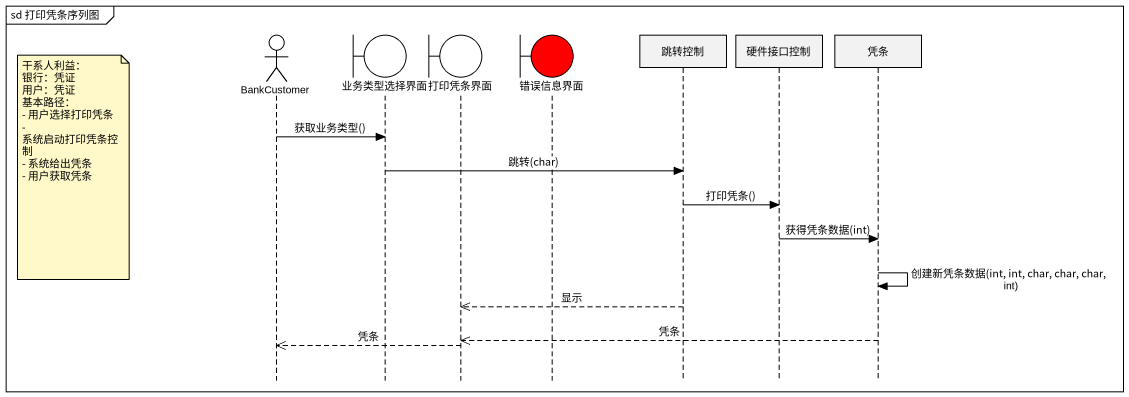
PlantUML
@startuml
mainframe sd 打印凭条序列图
hide footbox
actor BankCustomer
boundary 业务类型选择界面
boundary 打印凭条界面
boundary 错误信息界面 #FF0000
participant 跳转控制
participant 硬件接口控制
participant 凭条

BankCustomer -> 业务类型选择界面 : 获取业务类型()
note left of BankCustomer
  干系人利益：
  银行：凭证
  用户：凭证
  基本路径：
  - 用户选择打印凭条
  - 系统启动打印凭条控制
  - 系统给出凭条
  - 用户获取凭条
end note
业务类型选择界面 -> 跳转控制 : 跳转(char)
跳转控制 -> 硬件接口控制 : 打印凭条()
硬件接口控制 -> 凭条 : 获得凭条数据(int)
凭条 -> 凭条 : 创建新凭条数据(int, int, char, char, char, int)
跳转控制 -->> 打印凭条界面 : 显示
凭条 -->> 打印凭条界面 : 凭条
打印凭条界面 -->> BankCustomer : 凭条
@enduml
